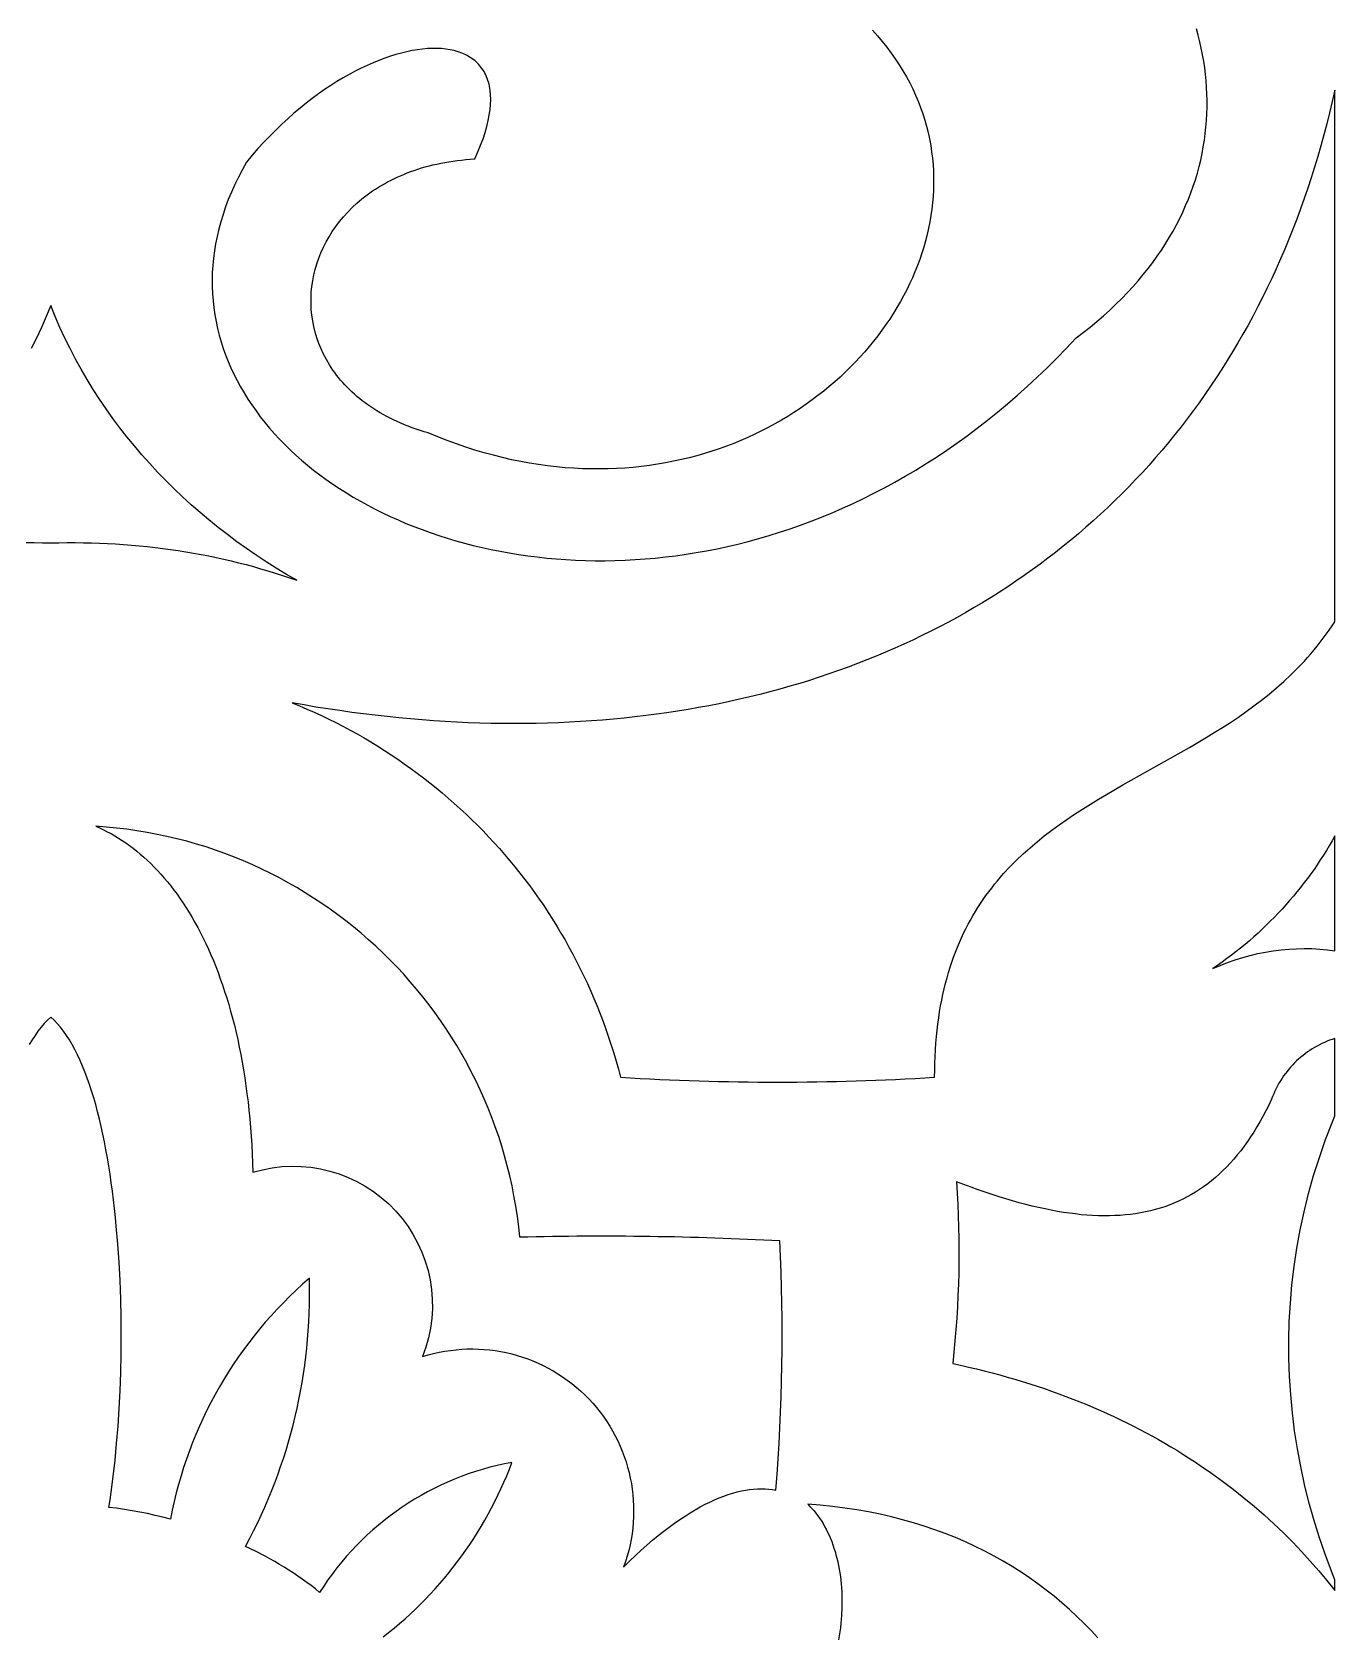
# Model space of a CAD drawing. Extents: x -4950 to -2150, y -1354 to 1346.
# Drawn here: x -3001.3 to -2849.8, y -518.3 to -331.7 of the extents above; entities that cross this region are included whole.
import ezdxf

# ---------------------------------------------------------------- set-up
doc = ezdxf.new("R2010")
doc.units = 0
doc.layers.add('LAYER_1', color=18, linetype='CONTINUOUS')

msp = doc.modelspace()

# ---------------------------------------------------------------- linework, layer by layer
at = {"layer": 'LAYER_1'}
for points in [[(-2903.61, -331.5), (-2903.02, -332.16), (-2902.46, -332.82), (-2901.93, -333.48), (-2901.42, -334.16), (-2900.94, -334.84), (-2900.48, -335.53), (-2900.05, -336.22), (-2899.65, -336.92), (-2899.27, -337.62), (-2898.92, -338.33), (-2898.59, -339.04), (-2898.28, -339.76), (-2898.01, -340.48), (-2897.75, -341.21), (-2897.52, -341.94), (-2897.31, -342.67), (-2897.13, -343.4), (-2896.97, -344.14), (-2896.83, -344.88), (-2896.72, -345.62), (-2896.63, -346.36), (-2896.56, -347.1), (-2896.51, -347.85), (-2896.49, -348.59), (-2896.49, -349.33), (-2896.51, -350.08), (-2896.55, -350.82), (-2896.61, -351.56), (-2896.7, -352.3), (-2896.8, -353.04), (-2896.93, -353.78), (-2897.08, -354.52), (-2897.24, -355.25), (-2897.43, -355.98), (-2897.64, -356.71), (-2897.86, -357.43), (-2898.11, -358.15), (-2898.37, -358.86), (-2898.66, -359.58), (-2898.96, -360.28), (-2899.28, -360.98), (-2899.62, -361.68), (-2899.98, -362.37), (-2900.35, -363.05), (-2900.75, -363.73), (-2901.16, -364.4), (-2901.58, -365.07), (-2902.03, -365.72), (-2902.49, -366.37), (-2902.97, -367.01), (-2903.46, -367.65), (-2903.98, -368.27), (-2904.5, -368.89), (-2905.05, -369.49), (-2905.61, -370.09), (-2906.18, -370.68), (-2906.77, -371.25), (-2907.37, -371.82), (-2907.99, -372.38), (-2908.63, -372.92), (-2909.27, -373.45), (-2909.94, -373.97), (-2910.61, -374.48), (-2911.3, -374.98), (-2912, -375.46), (-2912.72, -375.93), (-2913.45, -376.39), (-2914.19, -376.83), (-2914.95, -377.26), (-2915.71, -377.67), (-2916.49, -378.07), (-2917.29, -378.46), (-2918.09, -378.83), (-2918.9, -379.18), (-2919.73, -379.52), (-2920.57, -379.84), (-2921.41, -380.15), (-2922.27, -380.43), (-2923.14, -380.7), (-2924.02, -380.96), (-2924.91, -381.19), (-2925.81, -381.41), (-2926.72, -381.61), (-2927.64, -381.79), (-2928.57, -381.95), (-2929.5, -382.09), (-2930.45, -382.21), (-2931.4, -382.31), (-2932.37, -382.39), (-2933.34, -382.45), (-2934.32, -382.49), (-2935.3, -382.5), (-2936.3, -382.5), (-2937.3, -382.47), (-2938.31, -382.42), (-2939.32, -382.35), (-2940.34, -382.25), (-2941.37, -382.13), (-2942.41, -381.99), (-2943.45, -381.82), (-2944.49, -381.63), (-2945.55, -381.42), (-2946.6, -381.18), (-2947.67, -380.91), (-2948.73, -380.62), (-2949.81, -380.3), (-2950.88, -379.96), (-2951.96, -379.58), (-2953.05, -379.19), (-2954.14, -378.76), (-2955.23, -378.31), (-2955.72, -378.17), (-2956.19, -378.02), (-2956.66, -377.86), (-2957.12, -377.7), (-2957.57, -377.53), (-2958.01, -377.36), (-2958.44, -377.18), (-2958.86, -376.99), (-2959.27, -376.8), (-2959.68, -376.6), (-2960.07, -376.39), (-2960.46, -376.18), (-2960.83, -375.97), (-2961.2, -375.75), (-2961.56, -375.52), (-2961.91, -375.29), (-2962.25, -375.06), (-2962.58, -374.81), (-2962.91, -374.57), (-2963.22, -374.32), (-2963.53, -374.06), (-2963.82, -373.81), (-2964.11, -373.54), (-2964.39, -373.28), (-2964.66, -373), (-2964.92, -372.73), (-2965.18, -372.45), (-2965.42, -372.17), (-2965.66, -371.88), (-2965.89, -371.59), (-2966.11, -371.3), (-2966.32, -371.01), (-2966.71, -370.41), (-2967.07, -369.79), (-2967.4, -369.17), (-2967.7, -368.54), (-2967.96, -367.9), (-2968.19, -367.26), (-2968.38, -366.61), (-2968.54, -365.95), (-2968.67, -365.29), (-2968.77, -364.62), (-2968.83, -363.95), (-2968.86, -363.29), (-2968.86, -362.62), (-2968.83, -361.95), (-2968.76, -361.28), (-2968.66, -360.62), (-2968.54, -359.95), (-2968.38, -359.3), (-2968.19, -358.65), (-2967.96, -358), (-2967.71, -357.36), (-2967.43, -356.73), (-2967.12, -356.11), (-2966.77, -355.51), (-2966.4, -354.91), (-2965.99, -354.32), (-2965.56, -353.75), (-2965.1, -353.19), (-2964.6, -352.64), (-2964.08, -352.12), (-2963.53, -351.6), (-2962.95, -351.11), (-2962.34, -350.64), (-2961.7, -350.18), (-2961.37, -349.96), (-2961.03, -349.75), (-2960.69, -349.54), (-2960.34, -349.34), (-2959.98, -349.14), (-2959.61, -348.95), (-2959.24, -348.77), (-2958.86, -348.59), (-2958.47, -348.41), (-2958.08, -348.25), (-2957.68, -348.09), (-2957.27, -347.93), (-2956.86, -347.79), (-2956.44, -347.65), (-2956.01, -347.51), (-2955.58, -347.39), (-2955.14, -347.27), (-2954.69, -347.15), (-2954.23, -347.05), (-2953.77, -346.95), (-2953.3, -346.86), (-2952.83, -346.78), (-2952.35, -346.71), (-2951.86, -346.64), (-2951.36, -346.59), (-2950.86, -346.54), (-2950.35, -346.5), (-2949.84, -346.46), (-2949.47, -345.65), (-2949.15, -344.87), (-2948.87, -344.12), (-2948.63, -343.39), (-2948.43, -342.68), (-2948.26, -342.01), (-2948.14, -341.36), (-2948.05, -340.73), (-2947.99, -340.14), (-2947.98, -339.57), (-2947.99, -339.02), (-2948.04, -338.51), (-2948.08, -338.26), (-2948.12, -338.01), (-2948.17, -337.78), (-2948.23, -337.55), (-2948.3, -337.33), (-2948.38, -337.11), (-2948.46, -336.9), (-2948.55, -336.7), (-2948.65, -336.5), (-2948.75, -336.31), (-2948.87, -336.13), (-2948.99, -335.95), (-2949.11, -335.78), (-2949.24, -335.62), (-2949.38, -335.46), (-2949.53, -335.31), (-2949.68, -335.16), (-2949.84, -335.02), (-2950.01, -334.89), (-2950.18, -334.77), (-2950.36, -334.65), (-2950.54, -334.54), (-2950.73, -334.43), (-2950.93, -334.33), (-2951.34, -334.15), (-2951.77, -334), (-2952.22, -333.87), (-2952.69, -333.77), (-2953.18, -333.69), (-2953.69, -333.64), (-2954.22, -333.61), (-2954.76, -333.61), (-2955.32, -333.64), (-2955.9, -333.69), (-2956.49, -333.77), (-2957.1, -333.87), (-2957.72, -334), (-2958.35, -334.15), (-2958.99, -334.33), (-2959.64, -334.53), (-2960.3, -334.76), (-2960.97, -335.01), (-2961.65, -335.29), (-2962.34, -335.59), (-2963.03, -335.92), (-2963.73, -336.27), (-2964.44, -336.65), (-2965.14, -337.05), (-2965.85, -337.47), (-2966.57, -337.93), (-2967.28, -338.4), (-2968, -338.9), (-2968.72, -339.43), (-2969.43, -339.98), (-2970.14, -340.55), (-2970.86, -341.15), (-2971.56, -341.78), (-2972.27, -342.43), (-2972.97, -343.1), (-2973.66, -343.8), (-2974.35, -344.52), (-2975.03, -345.26), (-2975.7, -346.03), (-2976.36, -346.83), (-2976.85, -347.7), (-2977.31, -348.57), (-2977.73, -349.44), (-2978.12, -350.31), (-2978.48, -351.18), (-2978.8, -352.04), (-2979.09, -352.9), (-2979.36, -353.76), (-2979.59, -354.62), (-2979.79, -355.47), (-2979.96, -356.32), (-2980.1, -357.16), (-2980.21, -358.01), (-2980.29, -358.84), (-2980.34, -359.68), (-2980.36, -360.51), (-2980.35, -361.33), (-2980.32, -362.15), (-2980.26, -362.96), (-2980.17, -363.77), (-2980.05, -364.57), (-2979.91, -365.37), (-2979.74, -366.16), (-2979.54, -366.94), (-2979.32, -367.72), (-2979.07, -368.49), (-2978.8, -369.25), (-2978.5, -370.01), (-2978.18, -370.75), (-2977.83, -371.49), (-2977.46, -372.22), (-2977.07, -372.95), (-2976.65, -373.66), (-2976.21, -374.37), (-2975.75, -375.06), (-2975.26, -375.75), (-2974.76, -376.43), (-2974.23, -377.09), (-2973.68, -377.75), (-2973.11, -378.4), (-2972.52, -379.04), (-2971.91, -379.66), (-2971.28, -380.28), (-2970.63, -380.88), (-2969.96, -381.47), (-2969.27, -382.05), (-2968.56, -382.62), (-2967.84, -383.18), (-2967.1, -383.72), (-2966.34, -384.25), (-2965.56, -384.77), (-2964.76, -385.28), (-2963.95, -385.77), (-2963.12, -386.25), (-2962.28, -386.71), (-2961.42, -387.16), (-2960.55, -387.6), (-2959.66, -388.02), (-2958.75, -388.43), (-2957.83, -388.82), (-2956.9, -389.19), (-2955.95, -389.55), (-2955, -389.9), (-2954.02, -390.23), (-2953.04, -390.54), (-2952.04, -390.84), (-2951.03, -391.12), (-2950.01, -391.38), (-2948.98, -391.63), (-2947.94, -391.86), (-2946.88, -392.07), (-2945.82, -392.26), (-2944.74, -392.44), (-2943.66, -392.59), (-2942.57, -392.73), (-2941.46, -392.85), (-2940.35, -392.95), (-2939.24, -393.03), (-2938.11, -393.09), (-2936.97, -393.13), (-2935.83, -393.16), (-2934.68, -393.16), (-2933.53, -393.14), (-2932.36, -393.1), (-2931.2, -393.04), (-2930.02, -392.96), (-2928.84, -392.85), (-2927.66, -392.73), (-2926.47, -392.58), (-2925.27, -392.41), (-2924.08, -392.22), (-2922.88, -392.01), (-2921.67, -391.77), (-2920.46, -391.51), (-2919.25, -391.23), (-2918.04, -390.92), (-2916.82, -390.59), (-2915.61, -390.24), (-2914.39, -389.86), (-2913.17, -389.46), (-2911.95, -389.03), (-2910.73, -388.58), (-2909.51, -388.1), (-2908.29, -387.59), (-2907.07, -387.07), (-2905.85, -386.51), (-2904.63, -385.93), (-2903.42, -385.32), (-2902.2, -384.69), (-2900.99, -384.03), (-2899.78, -383.34), (-2898.57, -382.62), (-2897.37, -381.88), (-2896.17, -381.11), (-2894.97, -380.31), (-2893.78, -379.49), (-2892.59, -378.63), (-2891.41, -377.75), (-2890.23, -376.83), (-2889.06, -375.89), (-2887.9, -374.92), (-2886.74, -373.92), (-2885.58, -372.89), (-2884.44, -371.82), (-2883.3, -370.73), (-2882.17, -369.61), (-2881.04, -368.46), (-2879.93, -367.27), (-2879.09, -366.64), (-2878.28, -366), (-2877.5, -365.35), (-2876.74, -364.69), (-2876.01, -364.03), (-2875.3, -363.36), (-2874.62, -362.68), (-2873.96, -362), (-2873.32, -361.31), (-2872.71, -360.61), (-2872.12, -359.91), (-2871.56, -359.21), (-2871.02, -358.5), (-2870.5, -357.78), (-2870.01, -357.06), (-2869.54, -356.33), (-2869.09, -355.6), (-2868.66, -354.87), (-2868.26, -354.13), (-2867.88, -353.39), (-2867.52, -352.64), (-2867.19, -351.89), (-2866.87, -351.14), (-2866.58, -350.39), (-2866.31, -349.63), (-2866.06, -348.87), (-2865.83, -348.11), (-2865.63, -347.35), (-2865.44, -346.59), (-2865.28, -345.82), (-2865.14, -345.05), (-2865.01, -344.29), (-2864.91, -343.52), (-2864.83, -342.75), (-2864.77, -341.98), (-2864.73, -341.21), (-2864.7, -340.45), (-2864.7, -339.68), (-2864.72, -338.91), (-2864.75, -338.15), (-2864.81, -337.38), (-2864.89, -336.62), (-2864.98, -335.86), (-2865.09, -335.1), (-2865.22, -334.34), (-2865.37, -333.59), (-2865.54, -332.84), (-2865.73, -332.09), (-2865.93, -331.34)], [(-3001.99, -391.06), (-3001.04, -391.06), (-3000.09, -391.07), (-2999.13, -391.09), (-2998.17, -391.07), (-2997.22, -391.06), (-2996.27, -391.06), (-2995.32, -391.08), (-2994.38, -391.1), (-2993.44, -391.13), (-2992.51, -391.17), (-2991.58, -391.22), (-2990.66, -391.28), (-2989.74, -391.35), (-2988.82, -391.43), (-2987.91, -391.52), (-2987, -391.62), (-2986.1, -391.74), (-2985.2, -391.86), (-2984.3, -391.99), (-2983.41, -392.13), (-2982.52, -392.28), (-2981.64, -392.44), (-2980.76, -392.61), (-2979.88, -392.79), (-2979.01, -392.99), (-2978.15, -393.19), (-2977.28, -393.4), (-2976.42, -393.62), (-2975.57, -393.85), (-2974.72, -394.09), (-2973.87, -394.34), (-2973.03, -394.6), (-2972.19, -394.87), (-2971.36, -395.15), (-2970.53, -395.44), (-2971.72, -394.75), (-2972.91, -394.03), (-2974.08, -393.29), (-2975.23, -392.53), (-2976.36, -391.75), (-2977.48, -390.95), (-2978.58, -390.13), (-2979.66, -389.29), (-2980.73, -388.43), (-2981.77, -387.55), (-2982.8, -386.65), (-2983.81, -385.73), (-2984.79, -384.79), (-2985.76, -383.84), (-2986.7, -382.86), (-2987.62, -381.87), (-2988.52, -380.86), (-2989.4, -379.82), (-2990.26, -378.77), (-2991.09, -377.7), (-2991.9, -376.62), (-2992.69, -375.51), (-2993.45, -374.39), (-2994.18, -373.25), (-2994.89, -372.09), (-2995.58, -370.91), (-2996.24, -369.72), (-2996.87, -368.51), (-2997.48, -367.28), (-2998.05, -366.04), (-2998.61, -364.77), (-2999.13, -363.49), (-2999.65, -364.77), (-3000.2, -366.04), (-3000.78, -367.28), (-3001.38, -368.51)], [(-2877.39, -518.38), (-2878.18, -517.53), (-2878.99, -516.69), (-2879.83, -515.88), (-2880.69, -515.08), (-2881.57, -514.3), (-2882.48, -513.54), (-2883.41, -512.81), (-2884.36, -512.09), (-2885.33, -511.4), (-2886.33, -510.73), (-2887.35, -510.09), (-2888.4, -509.46), (-2889.46, -508.86), (-2890.55, -508.29), (-2891.67, -507.74), (-2892.8, -507.22), (-2893.96, -506.72), (-2895.14, -506.25), (-2896.35, -505.8), (-2897.58, -505.39), (-2898.83, -505), (-2900.1, -504.64), (-2901.4, -504.31), (-2902.72, -504.01), (-2904.06, -503.73), (-2905.43, -503.49), (-2906.81, -503.28), (-2908.23, -503.11), (-2909.66, -502.96), (-2911.12, -502.85), (-2910.87, -503.09), (-2910.63, -503.35), (-2910.39, -503.61), (-2910.17, -503.89), (-2909.95, -504.17), (-2909.74, -504.47), (-2909.54, -504.78), (-2909.34, -505.09), (-2909.16, -505.42), (-2908.98, -505.75), (-2908.81, -506.1), (-2908.64, -506.45), (-2908.49, -506.81), (-2908.34, -507.18), (-2908.2, -507.55), (-2908.07, -507.93), (-2907.95, -508.32), (-2907.84, -508.72), (-2907.73, -509.12), (-2907.64, -509.53), (-2907.55, -509.95), (-2907.47, -510.37), (-2907.4, -510.8), (-2907.33, -511.23), (-2907.28, -511.67), (-2907.23, -512.11), (-2907.2, -512.55), (-2907.17, -513), (-2907.15, -513.46), (-2907.14, -513.91), (-2907.15, -514.84), (-2907.19, -515.77), (-2907.22, -516.24), (-2907.27, -516.71), (-2907.32, -517.19), (-2907.38, -517.66), (-2907.46, -518.14), (-2907.54, -518.61)]]:
    msp.add_lwpolyline(points, dxfattribs=at)
for points in [[(-2932.89, -453.21, 0.030769), (-2896.37, -453.21), (-2896.36, -452.39), (-2896.34, -451.58), (-2896.31, -450.78), (-2896.27, -450), (-2896.22, -449.24), (-2896.15, -448.48), (-2896.08, -447.74), (-2895.99, -447.02), (-2895.9, -446.3), (-2895.79, -445.6), (-2895.67, -444.91), (-2895.54, -444.23), (-2895.41, -443.57), (-2895.26, -442.92), (-2895.1, -442.27), (-2894.93, -441.64), (-2894.75, -441.03), (-2894.57, -440.42), (-2894.37, -439.82), (-2894.16, -439.24), (-2893.95, -438.67), (-2893.73, -438.1), (-2893.49, -437.55), (-2893.25, -437), (-2893, -436.47), (-2892.75, -435.95), (-2892.48, -435.43), (-2892.21, -434.93), (-2891.92, -434.43), (-2891.63, -433.95), (-2891.34, -433.47), (-2891.03, -433), (-2890.72, -432.54), (-2890.4, -432.09), (-2890.08, -431.64), (-2889.74, -431.21), (-2889.41, -430.78), (-2889.06, -430.36), (-2888.71, -429.95), (-2888.35, -429.54), (-2887.61, -428.75), (-2886.86, -427.98), (-2886.08, -427.24), (-2885.28, -426.52), (-2884.46, -425.83), (-2883.62, -425.16), (-2882.76, -424.5), (-2881.89, -423.86), (-2881.01, -423.24), (-2880.11, -422.64), (-2879.19, -422.04), (-2878.27, -421.46), (-2877.34, -420.89), (-2876.39, -420.33), (-2874.48, -419.22), (-2872.56, -418.14), (-2870.62, -417.06), (-2868.67, -415.97), (-2866.74, -414.86), (-2865.77, -414.3), (-2864.82, -413.73), (-2863.86, -413.15), (-2862.92, -412.56), (-2861.99, -411.95), (-2861.06, -411.33), (-2860.15, -410.69), (-2859.25, -410.03), (-2858.36, -409.36), (-2857.49, -408.66), (-2856.63, -407.95), (-2855.79, -407.21), (-2854.97, -406.44), (-2854.17, -405.65), (-2853.39, -404.83), (-2853.01, -404.41), (-2852.63, -403.98), (-2852.26, -403.54), (-2851.9, -403.1), (-2851.54, -402.64), (-2851.19, -402.18), (-2850.84, -401.71), (-2850.5, -401.24), (-2850.17, -400.75), (-2849.84, -400.25), (-2849.84, -338.48), (-2850.14, -339.79), (-2850.45, -341.09), (-2850.77, -342.37), (-2851.11, -343.65), (-2851.46, -344.92), (-2851.82, -346.17), (-2852.2, -347.41), (-2852.59, -348.64), (-2852.99, -349.87), (-2853.41, -351.07), (-2853.84, -352.27), (-2854.28, -353.46), (-2854.73, -354.64), (-2855.2, -355.8), (-2855.67, -356.95), (-2856.16, -358.09), (-2856.67, -359.22), (-2857.18, -360.34), (-2857.71, -361.45), (-2858.25, -362.55), (-2858.8, -363.63), (-2859.36, -364.7), (-2859.94, -365.77), (-2860.53, -366.82), (-2861.12, -367.85), (-2861.73, -368.88), (-2862.35, -369.9), (-2862.99, -370.9), (-2863.63, -371.89), (-2864.29, -372.87), (-2864.95, -373.84), (-2865.63, -374.8), (-2866.32, -375.75), (-2867.02, -376.68), (-2867.73, -377.6), (-2868.45, -378.51), (-2869.19, -379.41), (-2869.93, -380.3), (-2870.68, -381.18), (-2871.45, -382.04), (-2872.22, -382.89), (-2873.01, -383.73), (-2873.8, -384.56), (-2874.61, -385.38), (-2875.42, -386.18), (-2876.25, -386.97), (-2877.09, -387.75), (-2877.93, -388.52), (-2878.79, -389.28), (-2879.65, -390.02), (-2880.53, -390.76), (-2881.41, -391.48), (-2882.31, -392.19), (-2883.21, -392.88), (-2884.12, -393.57), (-2885.05, -394.24), (-2885.98, -394.9), (-2886.92, -395.55), (-2887.87, -396.19), (-2888.83, -396.81), (-2889.8, -397.42), (-2890.77, -398.02), (-2891.76, -398.61), (-2892.75, -399.18), (-2893.76, -399.75), (-2894.77, -400.3), (-2895.79, -400.83), (-2896.82, -401.36), (-2897.85, -401.87), (-2898.9, -402.38), (-2899.95, -402.86), (-2901.01, -403.34), (-2902.08, -403.81), (-2903.16, -404.26), (-2904.24, -404.7), (-2905.34, -405.12), (-2906.44, -405.54), (-2907.55, -405.94), (-2908.66, -406.33), (-2909.79, -406.71), (-2910.92, -407.07), (-2912.06, -407.42), (-2913.2, -407.76), (-2914.36, -408.09), (-2915.52, -408.4), (-2916.68, -408.7), (-2917.86, -408.99), (-2919.04, -409.27), (-2920.23, -409.53), (-2921.42, -409.78), (-2922.62, -410.02), (-2923.83, -410.24), (-2925.04, -410.45), (-2926.26, -410.65), (-2927.49, -410.84), (-2928.72, -411.01), (-2929.96, -411.17), (-2931.21, -411.32), (-2932.46, -411.46), (-2933.72, -411.58), (-2934.98, -411.69), (-2936.25, -411.79), (-2937.53, -411.87), (-2938.81, -411.94), (-2940.1, -412), (-2941.39, -412.04), (-2942.69, -412.07), (-2943.99, -412.09), (-2945.3, -412.1), (-2946.61, -412.09), (-2947.93, -412.07), (-2949.26, -412.03), (-2950.59, -411.99), (-2951.92, -411.93), (-2953.26, -411.85), (-2954.6, -411.76), (-2955.95, -411.66), (-2957.3, -411.55), (-2958.66, -411.42), (-2960.02, -411.28), (-2961.39, -411.13), (-2962.76, -410.97), (-2964.14, -410.79), (-2965.51, -410.59), (-2966.9, -410.39), (-2968.29, -410.17), (-2969.68, -409.93), (-2971.07, -409.69), (-2970.21, -410.04), (-2969.35, -410.4), (-2968.49, -410.78), (-2967.65, -411.17), (-2966.81, -411.57), (-2965.97, -411.98), (-2965.15, -412.41), (-2964.33, -412.85), (-2963.51, -413.3), (-2962.7, -413.76), (-2961.9, -414.23), (-2961.11, -414.71), (-2960.33, -415.21), (-2959.55, -415.71), (-2958.78, -416.23), (-2958.02, -416.76), (-2957.26, -417.3), (-2956.52, -417.85), (-2955.78, -418.41), (-2955.05, -418.98), (-2954.32, -419.56), (-2953.61, -420.15), (-2952.91, -420.75), (-2952.21, -421.37), (-2951.52, -421.99), (-2950.84, -422.62), (-2950.17, -423.27), (-2949.51, -423.92), (-2948.86, -424.58), (-2948.22, -425.25), (-2947.59, -425.94), (-2946.97, -426.63), (-2946.36, -427.33), (-2945.75, -428.04), (-2945.16, -428.76), (-2944.58, -429.49), (-2944.01, -430.22), (-2943.44, -430.97), (-2942.89, -431.73), (-2942.35, -432.49), (-2941.82, -433.26), (-2941.3, -434.04), (-2940.8, -434.83), (-2940.3, -435.63), (-2939.81, -436.44), (-2939.34, -437.25), (-2938.88, -438.08), (-2938.43, -438.91), (-2937.99, -439.75), (-2937.56, -440.59), (-2937.14, -441.45), (-2936.74, -442.31), (-2936.35, -443.18), (-2935.97, -444.05), (-2935.61, -444.94), (-2935.25, -445.83), (-2934.91, -446.73), (-2934.58, -447.63), (-2934.27, -448.55), (-2933.97, -449.47), (-2933.68, -450.39), (-2933.4, -451.33), (-2933.14, -452.26)], [(-2932.53, -510.14), (-2931.84, -509.46), (-2931.16, -508.81), (-2930.48, -508.18), (-2929.81, -507.59), (-2929.16, -507.02), (-2928.51, -506.49), (-2927.87, -505.98), (-2927.24, -505.49), (-2926.61, -505.04), (-2926, -504.61), (-2925.39, -504.21), (-2924.8, -503.83), (-2924.21, -503.48), (-2923.63, -503.15), (-2923.06, -502.85), (-2922.5, -502.58), (-2921.95, -502.33), (-2921.41, -502.1), (-2920.88, -501.89), (-2920.36, -501.71), (-2919.84, -501.55), (-2919.34, -501.41), (-2918.84, -501.3), (-2918.36, -501.21), (-2917.88, -501.13), (-2917.41, -501.08), (-2916.96, -501.05), (-2916.51, -501.04), (-2916.07, -501.05), (-2915.64, -501.08), (-2915.23, -501.12), (-2914.82, -501.19), (-2914.68, -499.38), (-2914.56, -497.57), (-2914.45, -495.77), (-2914.36, -493.96), (-2914.28, -492.15), (-2914.22, -490.34), (-2914.17, -488.53), (-2914.13, -486.72), (-2914.11, -484.91), (-2914.1, -483.1), (-2914.11, -481.29), (-2914.13, -479.48), (-2914.16, -477.67), (-2914.21, -475.86), (-2914.27, -474.05), (-2914.35, -472.24, 0.020022), (-2944.59, -471.81), (-2944.72, -470.59), (-2944.88, -469.39), (-2945.06, -468.19), (-2945.27, -467), (-2945.5, -465.82), (-2945.76, -464.66), (-2946.05, -463.5), (-2946.36, -462.35), (-2946.69, -461.22), (-2947.05, -460.09), (-2947.44, -458.98), (-2947.84, -457.88), (-2948.27, -456.79), (-2948.73, -455.71), (-2949.21, -454.65), (-2949.7, -453.6), (-2950.23, -452.56), (-2950.77, -451.53), (-2951.33, -450.52), (-2951.92, -449.53), (-2952.52, -448.54), (-2953.15, -447.58), (-2953.8, -446.62), (-2954.47, -445.69), (-2955.15, -444.77), (-2955.86, -443.86), (-2956.59, -442.97), (-2957.33, -442.1), (-2958.09, -441.24), (-2958.87, -440.4), (-2959.67, -439.58), (-2960.49, -438.77), (-2961.32, -437.98), (-2962.17, -437.22), (-2963.03, -436.47), (-2963.92, -435.73), (-2964.81, -435.02), (-2965.73, -434.33), (-2966.65, -433.65), (-2967.6, -433), (-2968.56, -432.37), (-2969.53, -431.75), (-2970.51, -431.16), (-2971.51, -430.59), (-2972.53, -430.04), (-2973.55, -429.51), (-2974.59, -429), (-2975.64, -428.52), (-2976.71, -428.06), (-2977.78, -427.62), (-2978.87, -427.2), (-2979.96, -426.81), (-2981.07, -426.44), (-2982.19, -426.1), (-2983.32, -425.78), (-2984.46, -425.48), (-2985.61, -425.21), (-2986.76, -424.97), (-2987.93, -424.75), (-2989.1, -424.55), (-2990.29, -424.38), (-2991.48, -424.24), (-2992.68, -424.12), (-2993.88, -424.03), (-2993.44, -424.23), (-2992.99, -424.44), (-2992.55, -424.66), (-2992.11, -424.89), (-2991.68, -425.14), (-2991.25, -425.4), (-2990.82, -425.68), (-2990.39, -425.97), (-2989.97, -426.27), (-2989.54, -426.59), (-2989.13, -426.92), (-2988.71, -427.26), (-2988.3, -427.62), (-2987.9, -427.99), (-2987.5, -428.37), (-2987.1, -428.77), (-2986.7, -429.18), (-2986.32, -429.61), (-2985.93, -430.05), (-2985.55, -430.5), (-2985.18, -430.97), (-2984.81, -431.45), (-2984.44, -431.94), (-2984.08, -432.45), (-2983.73, -432.98), (-2983.38, -433.51), (-2983.03, -434.06), (-2982.7, -434.63), (-2982.37, -435.2), (-2982.04, -435.8), (-2981.72, -436.4), (-2981.41, -437.02), (-2981.1, -437.65), (-2980.8, -438.3), (-2980.51, -438.96), (-2980.22, -439.64), (-2979.95, -440.33), (-2979.67, -441.03), (-2979.41, -441.75), (-2979.15, -442.48), (-2978.91, -443.22), (-2978.66, -443.98), (-2978.43, -444.75), (-2978.21, -445.54), (-2977.99, -446.34), (-2977.78, -447.16), (-2977.58, -447.99), (-2977.39, -448.83), (-2977.21, -449.69), (-2977.04, -450.56), (-2976.87, -451.44), (-2976.72, -452.34), (-2976.57, -453.26), (-2976.43, -454.19), (-2976.31, -455.13), (-2976.19, -456.08), (-2976.08, -457.05), (-2975.99, -458.04), (-2975.9, -459.04), (-2975.82, -460.05), (-2975.76, -461.08), (-2975.7, -462.12), (-2975.66, -463.18), (-2975.63, -464.25, -0.629642), (-2955.91, -485.68, -0.625155)], [(-2849.84, -511.64), (-2850.25, -510.63), (-2850.99, -508.65), (-2851.68, -506.64), (-2852.3, -504.62), (-2852.87, -502.59), (-2853.37, -500.53), (-2853.82, -498.47), (-2854.2, -496.39), (-2854.52, -494.3), (-2854.78, -492.2), (-2854.98, -490.09), (-2855.12, -487.98), (-2855.19, -485.86), (-2855.19, -483.73), (-2855.14, -481.6), (-2855.01, -479.47), (-2854.83, -477.34), (-2854.57, -475.21), (-2854.26, -473.09), (-2853.87, -470.96), (-2853.42, -468.84), (-2852.9, -466.73), (-2852.31, -464.63), (-2851.65, -462.53), (-2850.92, -460.45), (-2850.13, -458.37), (-2849.84, -457.68), (-2849.84, -448.69), (-2850.15, -448.8), (-2850.45, -448.91), (-2850.75, -449.03), (-2851.05, -449.15), (-2851.35, -449.29), (-2851.64, -449.43), (-2851.92, -449.59), (-2852.2, -449.75), (-2852.48, -449.91), (-2852.76, -450.09), (-2853.02, -450.27), (-2853.29, -450.47), (-2853.54, -450.66), (-2853.8, -450.87), (-2854.04, -451.08), (-2854.29, -451.31), (-2854.52, -451.53), (-2854.75, -451.77), (-2854.97, -452.01), (-2855.19, -452.26), (-2855.4, -452.52), (-2855.6, -452.78), (-2855.8, -453.05), (-2855.99, -453.33), (-2856.17, -453.61), (-2856.34, -453.9), (-2856.51, -454.2), (-2856.66, -454.5), (-2856.81, -454.81), (-2856.95, -455.12), (-2857.09, -455.44), (-2857.21, -455.77), (-2857.54, -456.45), (-2857.87, -457.11), (-2858.21, -457.75), (-2858.56, -458.37), (-2858.91, -458.98), (-2859.27, -459.57), (-2859.64, -460.14), (-2860.02, -460.69), (-2860.4, -461.22), (-2860.79, -461.74), (-2861.19, -462.23), (-2861.59, -462.71), (-2862, -463.18), (-2862.42, -463.62), (-2862.85, -464.05), (-2863.28, -464.46), (-2863.73, -464.85), (-2864.17, -465.23), (-2864.63, -465.59), (-2865.1, -465.93), (-2865.57, -466.25), (-2866.05, -466.56), (-2866.53, -466.85), (-2867.03, -467.12), (-2867.53, -467.38), (-2868.04, -467.62), (-2868.56, -467.85), (-2869.09, -468.06), (-2869.63, -468.25), (-2870.17, -468.43), (-2870.72, -468.59), (-2871.28, -468.73), (-2871.85, -468.86), (-2872.43, -468.97), (-2873.01, -469.07), (-2873.6, -469.15), (-2874.21, -469.21), (-2874.82, -469.26), (-2875.43, -469.29), (-2876.06, -469.31), (-2876.7, -469.32), (-2877.34, -469.3), (-2878, -469.28), (-2878.66, -469.23), (-2879.33, -469.18), (-2880.01, -469.1), (-2880.7, -469.02), (-2881.4, -468.92), (-2882.1, -468.8), (-2882.82, -468.67), (-2883.54, -468.52), (-2884.28, -468.36), (-2885.02, -468.19), (-2885.78, -468), (-2886.54, -467.8), (-2887.31, -467.58), (-2888.09, -467.35), (-2888.88, -467.11), (-2889.68, -466.85), (-2890.49, -466.57), (-2891.31, -466.29), (-2892.14, -465.99), (-2892.98, -465.68), (-2893.83, -465.35, -0.045249), (-2894.27, -486.48), (-2893.35, -486.68), (-2892.42, -486.89), (-2891.51, -487.1), (-2890.6, -487.33), (-2889.7, -487.56), (-2888.81, -487.8), (-2887.92, -488.05), (-2887.05, -488.3), (-2886.18, -488.56), (-2885.31, -488.83), (-2884.46, -489.11), (-2883.61, -489.4), (-2882.77, -489.69), (-2881.94, -489.99), (-2881.11, -490.3), (-2880.29, -490.61), (-2879.48, -490.94), (-2878.68, -491.26), (-2877.89, -491.6), (-2877.1, -491.94), (-2876.32, -492.29), (-2875.54, -492.65), (-2874.78, -493.01), (-2874.02, -493.38), (-2873.27, -493.76), (-2872.52, -494.14), (-2871.79, -494.53), (-2871.06, -494.93), (-2870.34, -495.33), (-2869.63, -495.74), (-2868.92, -496.15), (-2868.22, -496.57), (-2867.53, -497), (-2866.85, -497.43), (-2866.17, -497.87), (-2865.5, -498.32), (-2864.19, -499.22), (-2862.9, -500.15), (-2861.65, -501.1), (-2860.42, -502.08), (-2859.23, -503.07), (-2858.06, -504.08), (-2856.93, -505.12), (-2855.83, -506.17), (-2854.75, -507.25), (-2853.71, -508.34), (-2852.7, -509.45), (-2851.71, -510.57), (-2850.76, -511.72), (-2849.84, -512.88)]]:
    msp.add_lwpolyline(points, format="xyb", close=True, dxfattribs=at)
msp.add_lwpolyline([(-2864.04, -440.58), (-2863.18, -440.21), (-2862.32, -439.87), (-2861.44, -439.56), (-2860.56, -439.28), (-2859.68, -439.04), (-2858.79, -438.83), (-2857.89, -438.65), (-2857, -438.5), (-2856.1, -438.39), (-2855.2, -438.3), (-2854.3, -438.26), (-2853.4, -438.24), (-2852.51, -438.25), (-2851.61, -438.3), (-2850.72, -438.38), (-2849.84, -438.5), (-2849.84, -425.15), (-2850.16, -425.72), (-2850.49, -426.29), (-2850.83, -426.85), (-2851.18, -427.4), (-2851.54, -427.95), (-2851.9, -428.5), (-2852.27, -429.04), (-2852.65, -429.57), (-2853.04, -430.1), (-2853.44, -430.62), (-2853.84, -431.14), (-2854.25, -431.65), (-2854.67, -432.16), (-2855.1, -432.66), (-2855.53, -433.16), (-2855.98, -433.65), (-2856.43, -434.13), (-2856.88, -434.61), (-2857.35, -435.08), (-2857.82, -435.54), (-2858.3, -436), (-2858.78, -436.45), (-2859.28, -436.89), (-2859.78, -437.33), (-2860.29, -437.76), (-2860.8, -438.19), (-2861.33, -438.6), (-2861.85, -439.01), (-2862.39, -439.41), (-2862.93, -439.81), (-2863.48, -440.2)], close=True, dxfattribs=at)
msp.add_lwpolyline([(-2960.49, -518.27), (-2959.84, -517.76), (-2959.2, -517.24), (-2958.57, -516.7), (-2957.94, -516.16), (-2957.33, -515.61), (-2956.73, -515.04), (-2956.15, -514.47), (-2955.57, -513.88), (-2955, -513.29), (-2954.44, -512.68), (-2953.9, -512.06), (-2953.36, -511.44), (-2952.84, -510.81), (-2952.33, -510.16), (-2951.83, -509.51), (-2951.34, -508.85), (-2950.87, -508.18), (-2950.4, -507.5), (-2949.95, -506.81), (-2949.51, -506.12), (-2949.08, -505.42), (-2948.67, -504.7), (-2948.27, -503.99), (-2947.88, -503.26), (-2947.5, -502.52), (-2947.14, -501.78), (-2946.79, -501.03), (-2946.45, -500.28), (-2946.12, -499.52), (-2945.81, -498.75), (-2945.52, -497.97, 0.209037), (-2967.87, -513.08), (-2968.36, -512.69), (-2968.86, -512.3), (-2969.37, -511.92), (-2969.88, -511.55), (-2970.4, -511.19), (-2970.93, -510.83), (-2971.46, -510.49), (-2972, -510.15), (-2972.54, -509.83), (-2973.09, -509.51), (-2973.64, -509.19), (-2974.2, -508.89), (-2975.33, -508.3), (-2976.48, -507.75), (-2976, -506.85), (-2975.54, -505.94), (-2975.09, -505.03), (-2974.66, -504.11), (-2974.24, -503.19), (-2973.84, -502.25), (-2973.46, -501.32), (-2973.09, -500.37), (-2972.73, -499.43), (-2972.4, -498.47), (-2972.07, -497.51), (-2971.77, -496.55), (-2971.48, -495.58), (-2971.2, -494.61), (-2970.95, -493.63), (-2970.7, -492.65), (-2970.48, -491.67), (-2970.27, -490.68), (-2970.08, -489.69), (-2969.9, -488.69), (-2969.74, -487.7), (-2969.59, -486.69), (-2969.47, -485.69), (-2969.35, -484.68), (-2969.26, -483.68), (-2969.18, -482.67), (-2969.12, -481.65), (-2969.07, -480.64), (-2969.04, -479.62), (-2969.03, -478.61), (-2969.04, -477.59), (-2969.06, -476.57), (-2969.84, -477.26), (-2970.6, -477.96), (-2971.35, -478.68), (-2972.08, -479.41), (-2972.8, -480.16), (-2973.49, -480.92), (-2974.18, -481.69), (-2974.84, -482.48), (-2975.49, -483.28), (-2976.11, -484.09), (-2976.73, -484.91), (-2977.32, -485.75), (-2977.9, -486.6), (-2978.45, -487.46), (-2978.99, -488.33), (-2979.51, -489.21), (-2980.02, -490.1), (-2980.5, -491.01), (-2980.97, -491.92), (-2981.41, -492.84), (-2981.84, -493.77), (-2982.24, -494.72), (-2982.63, -495.66), (-2983, -496.62), (-2983.35, -497.59), (-2983.68, -498.56), (-2983.98, -499.55), (-2984.27, -500.54), (-2984.54, -501.53), (-2984.78, -502.53), (-2985.01, -503.54), (-2985.21, -504.56), (-2986.09, -504.33), (-2986.97, -504.13), (-2987.86, -503.93), (-2988.75, -503.75), (-2989.65, -503.59), (-2990.55, -503.44), (-2991.46, -503.31), (-2992.37, -503.2), (-2992.23, -502.32), (-2992.1, -501.43), (-2991.86, -499.6), (-2991.64, -497.71), (-2991.46, -495.76), (-2991.3, -493.76), (-2991.16, -491.72), (-2991.06, -489.65), (-2990.99, -487.54), (-2990.94, -485.42), (-2990.93, -483.28), (-2990.94, -481.13), (-2990.99, -478.99), (-2991.07, -476.84), (-2991.18, -474.71), (-2991.32, -472.6), (-2991.5, -470.52), (-2991.6, -469.49), (-2991.71, -468.47), (-2991.82, -467.46), (-2991.95, -466.46), (-2992.08, -465.47), (-2992.22, -464.49), (-2992.38, -463.53), (-2992.54, -462.58), (-2992.7, -461.64), (-2992.88, -460.72), (-2993.07, -459.82), (-2993.26, -458.94), (-2993.47, -458.07), (-2993.68, -457.22), (-2993.9, -456.39), (-2994.13, -455.59), (-2994.38, -454.8), (-2994.63, -454.04), (-2994.88, -453.3), (-2995.15, -452.59), (-2995.43, -451.9), (-2995.72, -451.24), (-2996.02, -450.6), (-2996.32, -449.99), (-2996.64, -449.41), (-2996.96, -448.86), (-2997.3, -448.34), (-2997.65, -447.85), (-2998, -447.39), (-2998.37, -446.96), (-2998.74, -446.57), (-2999.13, -446.21), (-2999.51, -446.57), (-2999.89, -446.96), (-3000.25, -447.39), (-3000.61, -447.85), (-3000.95, -448.34), (-3001.29, -448.86), (-3001.62, -449.41)], format="xyb", dxfattribs=at)

doc.saveas('drawing.dxf')
